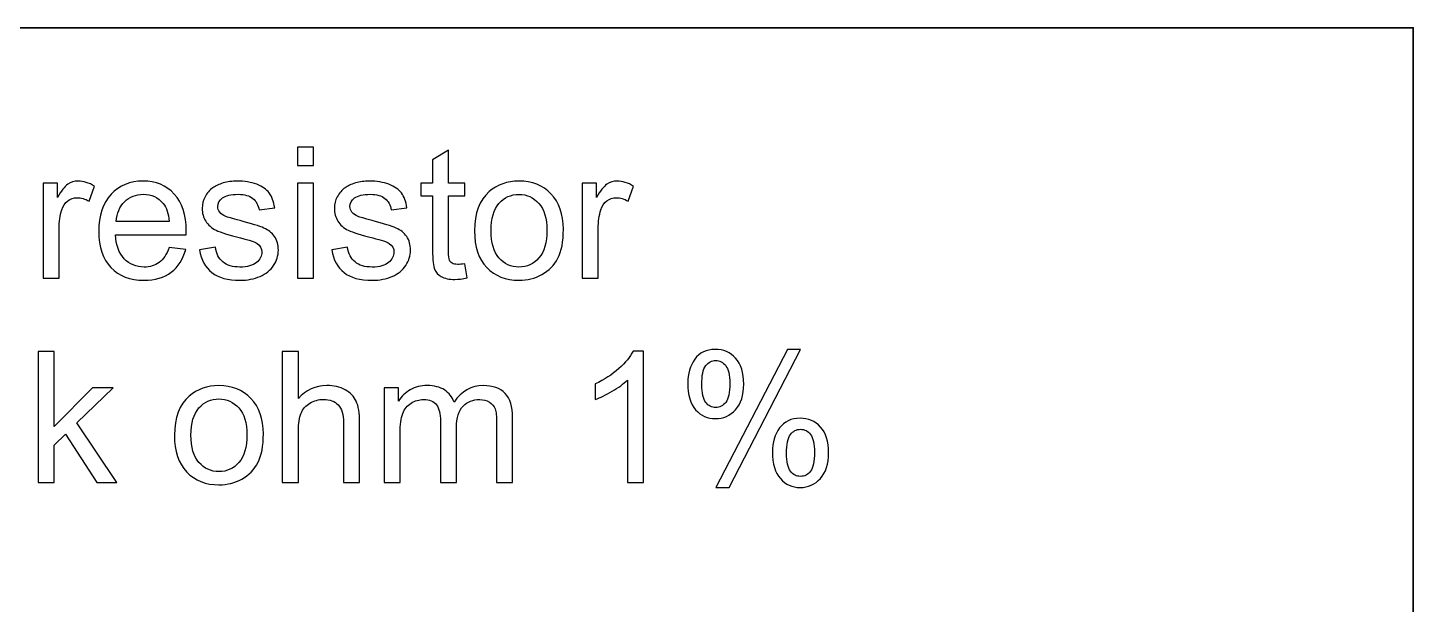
# Model space of a CAD drawing. Header units: centimetres. Extents: x -11.75 to -9.25, y -15.58 to -13.92.
# Drawn here: x -10.852 to -9.25, y -14.583 to -13.917 of the extents above; entities that cross this region are included whole.
import ezdxf

# ---------------------------------------------------------------- set-up
doc = ezdxf.new("R2010")
doc.units = ezdxf.units.CM
doc.header["$MEASUREMENT"] = 0
doc.layers.add('Layer 1', color=7, linetype='Continuous')

msp = doc.modelspace()

# ---------------------------------------------------------------- linework, layer by layer
at = {"layer": 'Layer 1', "color": 7, "lineweight": 35}
msp.add_lwpolyline([(-11.75, -15.58333), (-9.25, -15.58333), (-9.25, -13.91667), (-11.75, -13.91667), (-11.75, -15.58333)], close=True, dxfattribs=at)
at = {"layer": 'Layer 1', "color": 250}
for points, knots in [([(-10.54033, -14.07613), (-10.54033, -14.07613), (-10.54033, -14.05472), (-10.54033, -14.05472), (-10.54033, -14.05472), (-10.54033, -14.05472), (-10.5217, -14.05472), (-10.5217, -14.05472), (-10.5217, -14.05472), (-10.5217, -14.05472), (-10.5217, -14.07613), (-10.5217, -14.07613), (-10.5217, -14.07613), (-10.5217, -14.07613), (-10.54033, -14.07613), (-10.54033, -14.07613)], [0, 0, 0, 0, 0.25, 0.25, 0.25, 0.25, 0.5, 0.5, 0.5, 0.5, 0.75, 0.75, 0.75, 0.75, 1, 1, 1, 1]), ([(-10.34693, -14.18959), (-10.34693, -14.18959), (-10.34425, -14.20603), (-10.34425, -14.20603), (-10.34425, -14.20603), (-10.34947, -14.20712), (-10.35417, -14.20769), (-10.35829, -14.20769), (-10.35829, -14.20769), (-10.36507, -14.20769), (-10.37029, -14.20663), (-10.37403, -14.20448), (-10.37403, -14.20448), (-10.37773, -14.20236), (-10.38034, -14.19954), (-10.38186, -14.19604), (-10.38186, -14.19604), (-10.38338, -14.19259), (-10.38415, -14.18525), (-10.38415, -14.1741), (-10.38415, -14.1741), (-10.38415, -14.1741), (-10.38415, -14.11095), (-10.38415, -14.11095), (-10.38415, -14.11095), (-10.38415, -14.11095), (-10.39781, -14.11095), (-10.39781, -14.11095), (-10.39781, -14.11095), (-10.39781, -14.11095), (-10.39781, -14.09649), (-10.39781, -14.09649), (-10.39781, -14.09649), (-10.39781, -14.09649), (-10.38415, -14.09649), (-10.38415, -14.09649), (-10.38415, -14.09649), (-10.38415, -14.09649), (-10.38415, -14.06929), (-10.38415, -14.06929), (-10.38415, -14.06929), (-10.38415, -14.06929), (-10.36563, -14.05814), (-10.36563, -14.05814), (-10.36563, -14.05814), (-10.36563, -14.05814), (-10.36563, -14.09649), (-10.36563, -14.09649), (-10.36563, -14.09649), (-10.36563, -14.09649), (-10.34693, -14.09649), (-10.34693, -14.09649), (-10.34693, -14.09649), (-10.34693, -14.09649), (-10.34693, -14.11095), (-10.34693, -14.11095), (-10.34693, -14.11095), (-10.34693, -14.11095), (-10.36563, -14.11095), (-10.36563, -14.11095), (-10.36563, -14.11095), (-10.36563, -14.11095), (-10.36563, -14.17512), (-10.36563, -14.17512), (-10.36563, -14.17512), (-10.36563, -14.18045), (-10.36531, -14.18384), (-10.36468, -14.18536), (-10.36468, -14.18536), (-10.36401, -14.18687), (-10.36295, -14.18807), (-10.36147, -14.18899), (-10.36147, -14.18899), (-10.35999, -14.18987), (-10.35787, -14.19033), (-10.35512, -14.19033), (-10.35512, -14.19033), (-10.35304, -14.19033), (-10.35032, -14.19008), (-10.34693, -14.18959)], [0, 0, 0, 0, 0.05, 0.05, 0.05, 0.05, 0.1, 0.1, 0.1, 0.1, 0.15, 0.15, 0.15, 0.15, 0.2, 0.2, 0.2, 0.2, 0.25, 0.25, 0.25, 0.25, 0.3, 0.3, 0.3, 0.3, 0.35, 0.35, 0.35, 0.35, 0.4, 0.4, 0.4, 0.4, 0.45, 0.45, 0.45, 0.45, 0.5, 0.5, 0.5, 0.5, 0.55, 0.55, 0.55, 0.55, 0.6, 0.6, 0.6, 0.6, 0.65, 0.65, 0.65, 0.65, 0.7, 0.7, 0.7, 0.7, 0.75, 0.75, 0.75, 0.75, 0.8, 0.8, 0.8, 0.8, 0.85, 0.85, 0.85, 0.85, 0.9, 0.9, 0.9, 0.9, 0.95, 0.95, 0.95, 0.95, 1, 1, 1, 1]), ([(-10.83465, -14.20624), (-10.83465, -14.20624), (-10.83465, -14.09649), (-10.83465, -14.09649), (-10.83465, -14.09649), (-10.83465, -14.09649), (-10.81793, -14.09649), (-10.81793, -14.09649), (-10.81793, -14.09649), (-10.81793, -14.09649), (-10.81793, -14.11311), (-10.81793, -14.11311), (-10.81793, -14.11311), (-10.81366, -14.10534), (-10.80971, -14.10019), (-10.80608, -14.09772), (-10.80608, -14.09772), (-10.80248, -14.09525), (-10.79849, -14.09398), (-10.79415, -14.09398), (-10.79415, -14.09398), (-10.78787, -14.09398), (-10.78152, -14.096), (-10.77503, -14.09998), (-10.77503, -14.09998), (-10.77503, -14.09998), (-10.78145, -14.11727), (-10.78145, -14.11727), (-10.78145, -14.11727), (-10.78597, -14.11455), (-10.79052, -14.11321), (-10.79507, -14.11321), (-10.79507, -14.11321), (-10.79916, -14.11321), (-10.8028, -14.11445), (-10.80604, -14.11688), (-10.80604, -14.11688), (-10.80929, -14.11935), (-10.81158, -14.12274), (-10.81296, -14.12708), (-10.81296, -14.12708), (-10.81504, -14.13367), (-10.81606, -14.1409), (-10.81606, -14.14877), (-10.81606, -14.14877), (-10.81606, -14.14877), (-10.81606, -14.20624), (-10.81606, -14.20624), (-10.81606, -14.20624), (-10.81606, -14.20624), (-10.83465, -14.20624), (-10.83465, -14.20624)], [0, 0, 0, 0, 0.0769231, 0.0769231, 0.0769231, 0.0769231, 0.1538462, 0.1538462, 0.1538462, 0.1538462, 0.2307692, 0.2307692, 0.2307692, 0.2307692, 0.3076923, 0.3076923, 0.3076923, 0.3076923, 0.3846154, 0.3846154, 0.3846154, 0.3846154, 0.4615385, 0.4615385, 0.4615385, 0.4615385, 0.5384615, 0.5384615, 0.5384615, 0.5384615, 0.6153846, 0.6153846, 0.6153846, 0.6153846, 0.6923077, 0.6923077, 0.6923077, 0.6923077, 0.7692308, 0.7692308, 0.7692308, 0.7692308, 0.8461538, 0.8461538, 0.8461538, 0.8461538, 0.9230769, 0.9230769, 0.9230769, 0.9230769, 1, 1, 1, 1]), ([(-10.68884, -14.17089), (-10.68884, -14.17089), (-10.66962, -14.17325), (-10.66962, -14.17325), (-10.66962, -14.17325), (-10.67265, -14.18451), (-10.67826, -14.19322), (-10.68644, -14.19943), (-10.68644, -14.19943), (-10.69466, -14.2056), (-10.70514, -14.20871), (-10.71788, -14.20871), (-10.71788, -14.20871), (-10.73393, -14.20871), (-10.74666, -14.20377), (-10.75605, -14.19389), (-10.75605, -14.19389), (-10.76547, -14.18401), (-10.77016, -14.17015), (-10.77016, -14.1523), (-10.77016, -14.1523), (-10.77016, -14.13381), (-10.7654, -14.11949), (-10.75591, -14.1093), (-10.75591, -14.1093), (-10.74638, -14.0991), (-10.73407, -14.09398), (-10.7189, -14.09398), (-10.7189, -14.09398), (-10.70422, -14.09398), (-10.69223, -14.09899), (-10.68295, -14.10898), (-10.68295, -14.10898), (-10.67364, -14.11896), (-10.66898, -14.13304), (-10.66898, -14.15114), (-10.66898, -14.15114), (-10.66898, -14.15226), (-10.66902, -14.15392), (-10.66909, -14.15611), (-10.66909, -14.15611), (-10.66909, -14.15611), (-10.75093, -14.15611), (-10.75093, -14.15611), (-10.75093, -14.15611), (-10.75026, -14.16817), (-10.74684, -14.17742), (-10.7407, -14.1838), (-10.7407, -14.1838), (-10.73456, -14.19022), (-10.72694, -14.19343), (-10.71777, -14.19343), (-10.71777, -14.19343), (-10.71096, -14.19343), (-10.70514, -14.19163), (-10.70031, -14.18804), (-10.70031, -14.18804), (-10.69547, -14.18447), (-10.69166, -14.17876), (-10.68884, -14.17089)], [0, 0, 0, 0, 0.0666667, 0.0666667, 0.0666667, 0.0666667, 0.1333333, 0.1333333, 0.1333333, 0.1333333, 0.2, 0.2, 0.2, 0.2, 0.2666667, 0.2666667, 0.2666667, 0.2666667, 0.3333333, 0.3333333, 0.3333333, 0.3333333, 0.4, 0.4, 0.4, 0.4, 0.4666667, 0.4666667, 0.4666667, 0.4666667, 0.5333333, 0.5333333, 0.5333333, 0.5333333, 0.6, 0.6, 0.6, 0.6, 0.6666667, 0.6666667, 0.6666667, 0.6666667, 0.7333333, 0.7333333, 0.7333333, 0.7333333, 0.8, 0.8, 0.8, 0.8, 0.8666667, 0.8666667, 0.8666667, 0.8666667, 0.9333333, 0.9333333, 0.9333333, 0.9333333, 1, 1, 1, 1]), ([(-10.65367, -14.17347), (-10.65367, -14.17347), (-10.63529, -14.17057), (-10.63529, -14.17057), (-10.63529, -14.17057), (-10.63427, -14.17795), (-10.63138, -14.18359), (-10.62665, -14.18754), (-10.62665, -14.18754), (-10.62196, -14.19146), (-10.61536, -14.19343), (-10.60686, -14.19343), (-10.60686, -14.19343), (-10.59832, -14.19343), (-10.59197, -14.19167), (-10.58784, -14.18821), (-10.58784, -14.18821), (-10.58372, -14.18472), (-10.58164, -14.18063), (-10.58164, -14.17597), (-10.58164, -14.17597), (-10.58164, -14.17174), (-10.58347, -14.16846), (-10.58714, -14.16602), (-10.58714, -14.16602), (-10.58968, -14.16436), (-10.59603, -14.16228), (-10.60615, -14.15974), (-10.60615, -14.15974), (-10.61977, -14.15629), (-10.62926, -14.15332), (-10.63452, -14.15078), (-10.63452, -14.15078), (-10.63977, -14.14828), (-10.6438, -14.14479), (-10.64651, -14.14034), (-10.64651, -14.14034), (-10.64923, -14.1359), (-10.6506, -14.13099), (-10.6506, -14.12563), (-10.6506, -14.12563), (-10.6506, -14.12073), (-10.64948, -14.11621), (-10.64722, -14.11205), (-10.64722, -14.11205), (-10.645, -14.10785), (-10.64193, -14.10439), (-10.63808, -14.10164), (-10.63808, -14.10164), (-10.63519, -14.09952), (-10.63124, -14.09769), (-10.62626, -14.09621), (-10.62626, -14.09621), (-10.62125, -14.09473), (-10.61589, -14.09398), (-10.61018, -14.09398), (-10.61018, -14.09398), (-10.60157, -14.09398), (-10.59402, -14.09525), (-10.58749, -14.09772), (-10.58749, -14.09772), (-10.58096, -14.10019), (-10.57617, -14.10354), (-10.57306, -14.10778), (-10.57306, -14.10778), (-10.56996, -14.11205), (-10.56784, -14.11769), (-10.56668, -14.12478), (-10.56668, -14.12478), (-10.56668, -14.12478), (-10.58485, -14.12729), (-10.58485, -14.12729), (-10.58485, -14.12729), (-10.58569, -14.12164), (-10.58809, -14.11723), (-10.59204, -14.11406), (-10.59204, -14.11406), (-10.59599, -14.11088), (-10.6016, -14.1093), (-10.60883, -14.1093), (-10.60883, -14.1093), (-10.61737, -14.1093), (-10.62348, -14.11071), (-10.62711, -14.11353), (-10.62711, -14.11353), (-10.63078, -14.11635), (-10.63261, -14.11967), (-10.63261, -14.12344), (-10.63261, -14.12344), (-10.63261, -14.12588), (-10.63184, -14.12803), (-10.63032, -14.12997), (-10.63032, -14.12997), (-10.6288, -14.13198), (-10.62644, -14.1336), (-10.62319, -14.13494), (-10.62319, -14.13494), (-10.62132, -14.13561), (-10.61586, -14.1372), (-10.60675, -14.13967), (-10.60675, -14.13967), (-10.59359, -14.1432), (-10.58442, -14.14606), (-10.57924, -14.14831), (-10.57924, -14.14831), (-10.57402, -14.15054), (-10.56992, -14.15382), (-10.56696, -14.15809), (-10.56696, -14.15809), (-10.564, -14.16235), (-10.56251, -14.16765), (-10.56251, -14.174), (-10.56251, -14.174), (-10.56251, -14.1802), (-10.56435, -14.18603), (-10.56795, -14.19153), (-10.56795, -14.19153), (-10.57158, -14.197), (-10.5768, -14.20123), (-10.58361, -14.20423), (-10.58361, -14.20423), (-10.59042, -14.20723), (-10.59815, -14.20871), (-10.60675, -14.20871), (-10.60675, -14.20871), (-10.62104, -14.20871), (-10.63191, -14.20575), (-10.63939, -14.19982), (-10.63939, -14.19982), (-10.64686, -14.19389), (-10.65163, -14.18511), (-10.65367, -14.17347)], [0, 0, 0, 0, 0.030303, 0.030303, 0.030303, 0.030303, 0.0606061, 0.0606061, 0.0606061, 0.0606061, 0.0909091, 0.0909091, 0.0909091, 0.0909091, 0.1212121, 0.1212121, 0.1212121, 0.1212121, 0.1515152, 0.1515152, 0.1515152, 0.1515152, 0.1818182, 0.1818182, 0.1818182, 0.1818182, 0.2121212, 0.2121212, 0.2121212, 0.2121212, 0.2424242, 0.2424242, 0.2424242, 0.2424242, 0.2727273, 0.2727273, 0.2727273, 0.2727273, 0.3030303, 0.3030303, 0.3030303, 0.3030303, 0.3333333, 0.3333333, 0.3333333, 0.3333333, 0.3636364, 0.3636364, 0.3636364, 0.3636364, 0.3939394, 0.3939394, 0.3939394, 0.3939394, 0.4242424, 0.4242424, 0.4242424, 0.4242424, 0.4545455, 0.4545455, 0.4545455, 0.4545455, 0.4848485, 0.4848485, 0.4848485, 0.4848485, 0.5151515, 0.5151515, 0.5151515, 0.5151515, 0.5454545, 0.5454545, 0.5454545, 0.5454545, 0.5757576, 0.5757576, 0.5757576, 0.5757576, 0.6060606, 0.6060606, 0.6060606, 0.6060606, 0.6363636, 0.6363636, 0.6363636, 0.6363636, 0.6666667, 0.6666667, 0.6666667, 0.6666667, 0.6969697, 0.6969697, 0.6969697, 0.6969697, 0.7272727, 0.7272727, 0.7272727, 0.7272727, 0.7575758, 0.7575758, 0.7575758, 0.7575758, 0.7878788, 0.7878788, 0.7878788, 0.7878788, 0.8181818, 0.8181818, 0.8181818, 0.8181818, 0.8484848, 0.8484848, 0.8484848, 0.8484848, 0.8787879, 0.8787879, 0.8787879, 0.8787879, 0.9090909, 0.9090909, 0.9090909, 0.9090909, 0.9393939, 0.9393939, 0.9393939, 0.9393939, 0.969697, 0.969697, 0.969697, 0.969697, 1, 1, 1, 1]), ([(-10.54033, -14.20624), (-10.54033, -14.20624), (-10.54033, -14.09649), (-10.54033, -14.09649), (-10.54033, -14.09649), (-10.54033, -14.09649), (-10.5217, -14.09649), (-10.5217, -14.09649), (-10.5217, -14.09649), (-10.5217, -14.09649), (-10.5217, -14.20624), (-10.5217, -14.20624), (-10.5217, -14.20624), (-10.5217, -14.20624), (-10.54033, -14.20624), (-10.54033, -14.20624)], [0, 0, 0, 0, 0.25, 0.25, 0.25, 0.25, 0.5, 0.5, 0.5, 0.5, 0.75, 0.75, 0.75, 0.75, 1, 1, 1, 1]), ([(-10.50081, -14.17347), (-10.50081, -14.17347), (-10.48243, -14.17057), (-10.48243, -14.17057), (-10.48243, -14.17057), (-10.48141, -14.17795), (-10.47852, -14.18359), (-10.47379, -14.18754), (-10.47379, -14.18754), (-10.4691, -14.19146), (-10.4625, -14.19343), (-10.454, -14.19343), (-10.454, -14.19343), (-10.44546, -14.19343), (-10.43911, -14.19167), (-10.43498, -14.18821), (-10.43498, -14.18821), (-10.43086, -14.18472), (-10.42878, -14.18063), (-10.42878, -14.17597), (-10.42878, -14.17597), (-10.42878, -14.17174), (-10.43061, -14.16846), (-10.43428, -14.16602), (-10.43428, -14.16602), (-10.43682, -14.16436), (-10.44317, -14.16228), (-10.45329, -14.15974), (-10.45329, -14.15974), (-10.46691, -14.15629), (-10.4764, -14.15332), (-10.48166, -14.15078), (-10.48166, -14.15078), (-10.48691, -14.14828), (-10.49094, -14.14479), (-10.49365, -14.14034), (-10.49365, -14.14034), (-10.49637, -14.1359), (-10.49774, -14.13099), (-10.49774, -14.12563), (-10.49774, -14.12563), (-10.49774, -14.12073), (-10.49662, -14.11621), (-10.49436, -14.11205), (-10.49436, -14.11205), (-10.49214, -14.10785), (-10.48907, -14.10439), (-10.48522, -14.10164), (-10.48522, -14.10164), (-10.48233, -14.09952), (-10.47838, -14.09769), (-10.4734, -14.09621), (-10.4734, -14.09621), (-10.46839, -14.09473), (-10.46303, -14.09398), (-10.45732, -14.09398), (-10.45732, -14.09398), (-10.44871, -14.09398), (-10.44116, -14.09525), (-10.43463, -14.09772), (-10.43463, -14.09772), (-10.4281, -14.10019), (-10.42331, -14.10354), (-10.4202, -14.10778), (-10.4202, -14.10778), (-10.4171, -14.11205), (-10.41498, -14.11769), (-10.41382, -14.12478), (-10.41382, -14.12478), (-10.41382, -14.12478), (-10.43199, -14.12729), (-10.43199, -14.12729), (-10.43199, -14.12729), (-10.43283, -14.12164), (-10.43523, -14.11723), (-10.43918, -14.11406), (-10.43918, -14.11406), (-10.44313, -14.11088), (-10.44874, -14.1093), (-10.45597, -14.1093), (-10.45597, -14.1093), (-10.46451, -14.1093), (-10.47062, -14.11071), (-10.47425, -14.11353), (-10.47425, -14.11353), (-10.47792, -14.11635), (-10.47975, -14.11967), (-10.47975, -14.12344), (-10.47975, -14.12344), (-10.47975, -14.12588), (-10.47898, -14.12803), (-10.47746, -14.12997), (-10.47746, -14.12997), (-10.47594, -14.13198), (-10.47358, -14.1336), (-10.47033, -14.13494), (-10.47033, -14.13494), (-10.46846, -14.13561), (-10.463, -14.1372), (-10.45389, -14.13967), (-10.45389, -14.13967), (-10.44073, -14.1432), (-10.43156, -14.14606), (-10.42638, -14.14831), (-10.42638, -14.14831), (-10.42116, -14.15054), (-10.41706, -14.15382), (-10.4141, -14.15809), (-10.4141, -14.15809), (-10.41114, -14.16235), (-10.40965, -14.16765), (-10.40965, -14.174), (-10.40965, -14.174), (-10.40965, -14.1802), (-10.41149, -14.18603), (-10.41509, -14.19153), (-10.41509, -14.19153), (-10.41872, -14.197), (-10.42394, -14.20123), (-10.43075, -14.20423), (-10.43075, -14.20423), (-10.43756, -14.20723), (-10.44529, -14.20871), (-10.45389, -14.20871), (-10.45389, -14.20871), (-10.46818, -14.20871), (-10.47905, -14.20575), (-10.48653, -14.19982), (-10.48653, -14.19982), (-10.494, -14.19389), (-10.49877, -14.18511), (-10.50081, -14.17347)], [0, 0, 0, 0, 0.030303, 0.030303, 0.030303, 0.030303, 0.0606061, 0.0606061, 0.0606061, 0.0606061, 0.0909091, 0.0909091, 0.0909091, 0.0909091, 0.1212121, 0.1212121, 0.1212121, 0.1212121, 0.1515152, 0.1515152, 0.1515152, 0.1515152, 0.1818182, 0.1818182, 0.1818182, 0.1818182, 0.2121212, 0.2121212, 0.2121212, 0.2121212, 0.2424242, 0.2424242, 0.2424242, 0.2424242, 0.2727273, 0.2727273, 0.2727273, 0.2727273, 0.3030303, 0.3030303, 0.3030303, 0.3030303, 0.3333333, 0.3333333, 0.3333333, 0.3333333, 0.3636364, 0.3636364, 0.3636364, 0.3636364, 0.3939394, 0.3939394, 0.3939394, 0.3939394, 0.4242424, 0.4242424, 0.4242424, 0.4242424, 0.4545455, 0.4545455, 0.4545455, 0.4545455, 0.4848485, 0.4848485, 0.4848485, 0.4848485, 0.5151515, 0.5151515, 0.5151515, 0.5151515, 0.5454545, 0.5454545, 0.5454545, 0.5454545, 0.5757576, 0.5757576, 0.5757576, 0.5757576, 0.6060606, 0.6060606, 0.6060606, 0.6060606, 0.6363636, 0.6363636, 0.6363636, 0.6363636, 0.6666667, 0.6666667, 0.6666667, 0.6666667, 0.6969697, 0.6969697, 0.6969697, 0.6969697, 0.7272727, 0.7272727, 0.7272727, 0.7272727, 0.7575758, 0.7575758, 0.7575758, 0.7575758, 0.7878788, 0.7878788, 0.7878788, 0.7878788, 0.8181818, 0.8181818, 0.8181818, 0.8181818, 0.8484848, 0.8484848, 0.8484848, 0.8484848, 0.8787879, 0.8787879, 0.8787879, 0.8787879, 0.9090909, 0.9090909, 0.9090909, 0.9090909, 0.9393939, 0.9393939, 0.9393939, 0.9393939, 0.969697, 0.969697, 0.969697, 0.969697, 1, 1, 1, 1]), ([(-10.33568, -14.15135), (-10.33568, -14.13103), (-10.33004, -14.11596), (-10.31871, -14.10619), (-10.31871, -14.10619), (-10.30929, -14.09808), (-10.29779, -14.09398), (-10.28421, -14.09398), (-10.28421, -14.09398), (-10.26911, -14.09398), (-10.25676, -14.09892), (-10.2472, -14.10884), (-10.2472, -14.10884), (-10.23761, -14.11871), (-10.23284, -14.13237), (-10.23284, -14.14979), (-10.23284, -14.14979), (-10.23284, -14.16394), (-10.23496, -14.17505), (-10.23919, -14.18313), (-10.23919, -14.18313), (-10.24343, -14.19125), (-10.2496, -14.19753), (-10.25768, -14.20201), (-10.25768, -14.20201), (-10.26579, -14.20649), (-10.27461, -14.20871), (-10.28421, -14.20871), (-10.28421, -14.20871), (-10.29955, -14.20871), (-10.31197, -14.20381), (-10.32146, -14.19393), (-10.32146, -14.19393), (-10.33095, -14.18409), (-10.33568, -14.1699), (-10.33568, -14.15135)], [0, 0, 0, 0, 0.1111111, 0.1111111, 0.1111111, 0.1111111, 0.2222222, 0.2222222, 0.2222222, 0.2222222, 0.3333333, 0.3333333, 0.3333333, 0.3333333, 0.4444444, 0.4444444, 0.4444444, 0.4444444, 0.5555556, 0.5555556, 0.5555556, 0.5555556, 0.6666667, 0.6666667, 0.6666667, 0.6666667, 0.7777778, 0.7777778, 0.7777778, 0.7777778, 0.8888889, 0.8888889, 0.8888889, 0.8888889, 1, 1, 1, 1]), ([(-10.21122, -14.20624), (-10.21122, -14.20624), (-10.21122, -14.09649), (-10.21122, -14.09649), (-10.21122, -14.09649), (-10.21122, -14.09649), (-10.1945, -14.09649), (-10.1945, -14.09649), (-10.1945, -14.09649), (-10.1945, -14.09649), (-10.1945, -14.11311), (-10.1945, -14.11311), (-10.1945, -14.11311), (-10.19023, -14.10534), (-10.18628, -14.10019), (-10.18265, -14.09772), (-10.18265, -14.09772), (-10.17905, -14.09525), (-10.17506, -14.09398), (-10.17072, -14.09398), (-10.17072, -14.09398), (-10.16444, -14.09398), (-10.15809, -14.096), (-10.1516, -14.09998), (-10.1516, -14.09998), (-10.1516, -14.09998), (-10.15802, -14.11727), (-10.15802, -14.11727), (-10.15802, -14.11727), (-10.16254, -14.11455), (-10.16709, -14.11321), (-10.17164, -14.11321), (-10.17164, -14.11321), (-10.17573, -14.11321), (-10.17937, -14.11445), (-10.18261, -14.11688), (-10.18261, -14.11688), (-10.18586, -14.11935), (-10.18815, -14.12274), (-10.18953, -14.12708), (-10.18953, -14.12708), (-10.19161, -14.13367), (-10.19263, -14.1409), (-10.19263, -14.14877), (-10.19263, -14.14877), (-10.19263, -14.14877), (-10.19263, -14.20624), (-10.19263, -14.20624), (-10.19263, -14.20624), (-10.19263, -14.20624), (-10.21122, -14.20624), (-10.21122, -14.20624)], [0, 0, 0, 0, 0.0769231, 0.0769231, 0.0769231, 0.0769231, 0.1538462, 0.1538462, 0.1538462, 0.1538462, 0.2307692, 0.2307692, 0.2307692, 0.2307692, 0.3076923, 0.3076923, 0.3076923, 0.3076923, 0.3846154, 0.3846154, 0.3846154, 0.3846154, 0.4615385, 0.4615385, 0.4615385, 0.4615385, 0.5384615, 0.5384615, 0.5384615, 0.5384615, 0.6153846, 0.6153846, 0.6153846, 0.6153846, 0.6923077, 0.6923077, 0.6923077, 0.6923077, 0.7692308, 0.7692308, 0.7692308, 0.7692308, 0.8461538, 0.8461538, 0.8461538, 0.8461538, 0.9230769, 0.9230769, 0.9230769, 0.9230769, 1, 1, 1, 1]), ([(-10.74991, -14.1408), (-10.74991, -14.1408), (-10.68863, -14.1408), (-10.68863, -14.1408), (-10.68863, -14.1408), (-10.68944, -14.13159), (-10.69181, -14.12464), (-10.69565, -14.12006), (-10.69565, -14.12006), (-10.70158, -14.11289), (-10.70927, -14.1093), (-10.71869, -14.1093), (-10.71869, -14.1093), (-10.72723, -14.1093), (-10.73442, -14.11215), (-10.74024, -14.11787), (-10.74024, -14.11787), (-10.74606, -14.12358), (-10.74927, -14.13124), (-10.74991, -14.1408)], [0, 0, 0, 0, 0.2, 0.2, 0.2, 0.2, 0.4, 0.4, 0.4, 0.4, 0.6, 0.6, 0.6, 0.6, 0.8, 0.8, 0.8, 0.8, 1, 1, 1, 1]), ([(-10.31656, -14.15135), (-10.31656, -14.16542), (-10.31349, -14.17594), (-10.30735, -14.18292), (-10.30735, -14.18292), (-10.30121, -14.18994), (-10.29349, -14.19343), (-10.28421, -14.19343), (-10.28421, -14.19343), (-10.27497, -14.19343), (-10.26727, -14.18991), (-10.26114, -14.18289), (-10.26114, -14.18289), (-10.25503, -14.17587), (-10.25196, -14.16514), (-10.25196, -14.15075), (-10.25196, -14.15075), (-10.25196, -14.13717), (-10.25503, -14.12686), (-10.26121, -14.11988), (-10.26121, -14.11988), (-10.26738, -14.11289), (-10.27504, -14.1094), (-10.28421, -14.1094), (-10.28421, -14.1094), (-10.29349, -14.1094), (-10.30121, -14.11289), (-10.30735, -14.11984), (-10.30735, -14.11984), (-10.31349, -14.12679), (-10.31656, -14.13731), (-10.31656, -14.15135)], [0, 0, 0, 0, 0.125, 0.125, 0.125, 0.125, 0.25, 0.25, 0.25, 0.25, 0.375, 0.375, 0.375, 0.375, 0.5, 0.5, 0.5, 0.5, 0.625, 0.625, 0.625, 0.625, 0.75, 0.75, 0.75, 0.75, 0.875, 0.875, 0.875, 0.875, 1, 1, 1, 1]), ([(-10.84026, -14.44271), (-10.84026, -14.44271), (-10.84026, -14.29119), (-10.84026, -14.29119), (-10.84026, -14.29119), (-10.84026, -14.29119), (-10.82163, -14.29119), (-10.82163, -14.29119), (-10.82163, -14.29119), (-10.82163, -14.29119), (-10.82163, -14.37759), (-10.82163, -14.37759), (-10.82163, -14.37759), (-10.82163, -14.37759), (-10.7776, -14.33296), (-10.7776, -14.33296), (-10.7776, -14.33296), (-10.7776, -14.33296), (-10.75355, -14.33296), (-10.75355, -14.33296), (-10.75355, -14.33296), (-10.75355, -14.33296), (-10.79549, -14.37367), (-10.79549, -14.37367), (-10.79549, -14.37367), (-10.79549, -14.37367), (-10.74928, -14.44271), (-10.74928, -14.44271), (-10.74928, -14.44271), (-10.74928, -14.44271), (-10.77224, -14.44271), (-10.77224, -14.44271), (-10.77224, -14.44271), (-10.77224, -14.44271), (-10.80851, -14.38658), (-10.80851, -14.38658), (-10.80851, -14.38658), (-10.80851, -14.38658), (-10.82163, -14.39921), (-10.82163, -14.39921), (-10.82163, -14.39921), (-10.82163, -14.39921), (-10.82163, -14.44271), (-10.82163, -14.44271), (-10.82163, -14.44271), (-10.82163, -14.44271), (-10.84026, -14.44271), (-10.84026, -14.44271)], [0, 0, 0, 0, 0.0833333, 0.0833333, 0.0833333, 0.0833333, 0.1666667, 0.1666667, 0.1666667, 0.1666667, 0.25, 0.25, 0.25, 0.25, 0.3333333, 0.3333333, 0.3333333, 0.3333333, 0.4166667, 0.4166667, 0.4166667, 0.4166667, 0.5, 0.5, 0.5, 0.5, 0.5833333, 0.5833333, 0.5833333, 0.5833333, 0.6666667, 0.6666667, 0.6666667, 0.6666667, 0.75, 0.75, 0.75, 0.75, 0.8333333, 0.8333333, 0.8333333, 0.8333333, 0.9166667, 0.9166667, 0.9166667, 0.9166667, 1, 1, 1, 1]), ([(-10.55797, -14.44271), (-10.55797, -14.44271), (-10.55797, -14.29119), (-10.55797, -14.29119), (-10.55797, -14.29119), (-10.55797, -14.29119), (-10.53938, -14.29119), (-10.53938, -14.29119), (-10.53938, -14.29119), (-10.53938, -14.29119), (-10.53938, -14.34555), (-10.53938, -14.34555), (-10.53938, -14.34555), (-10.5307, -14.3355), (-10.51973, -14.33045), (-10.5065, -14.33045), (-10.5065, -14.33045), (-10.49838, -14.33045), (-10.49133, -14.33208), (-10.48533, -14.33529), (-10.48533, -14.33529), (-10.47933, -14.33846), (-10.47503, -14.34291), (-10.47246, -14.34855), (-10.47246, -14.34855), (-10.46988, -14.3542), (-10.46857, -14.36242), (-10.46857, -14.37314), (-10.46857, -14.37314), (-10.46857, -14.37314), (-10.46857, -14.44271), (-10.46857, -14.44271), (-10.46857, -14.44271), (-10.46857, -14.44271), (-10.4872, -14.44271), (-10.4872, -14.44271), (-10.4872, -14.44271), (-10.4872, -14.44271), (-10.4872, -14.37314), (-10.4872, -14.37314), (-10.4872, -14.37314), (-10.4872, -14.36386), (-10.48921, -14.35709), (-10.49323, -14.35286), (-10.49323, -14.35286), (-10.49726, -14.34862), (-10.50297, -14.34647), (-10.51034, -14.34647), (-10.51034, -14.34647), (-10.51585, -14.34647), (-10.52103, -14.34792), (-10.5259, -14.35077), (-10.5259, -14.35077), (-10.53077, -14.35363), (-10.53423, -14.35751), (-10.53627, -14.36242), (-10.53627, -14.36242), (-10.53836, -14.36728), (-10.53938, -14.37406), (-10.53938, -14.38267), (-10.53938, -14.38267), (-10.53938, -14.38267), (-10.53938, -14.44271), (-10.53938, -14.44271), (-10.53938, -14.44271), (-10.53938, -14.44271), (-10.55797, -14.44271), (-10.55797, -14.44271)], [0, 0, 0, 0, 0.0588235, 0.0588235, 0.0588235, 0.0588235, 0.1176471, 0.1176471, 0.1176471, 0.1176471, 0.1764706, 0.1764706, 0.1764706, 0.1764706, 0.2352941, 0.2352941, 0.2352941, 0.2352941, 0.2941176, 0.2941176, 0.2941176, 0.2941176, 0.3529412, 0.3529412, 0.3529412, 0.3529412, 0.4117647, 0.4117647, 0.4117647, 0.4117647, 0.4705882, 0.4705882, 0.4705882, 0.4705882, 0.5294118, 0.5294118, 0.5294118, 0.5294118, 0.5882353, 0.5882353, 0.5882353, 0.5882353, 0.6470588, 0.6470588, 0.6470588, 0.6470588, 0.7058824, 0.7058824, 0.7058824, 0.7058824, 0.7647059, 0.7647059, 0.7647059, 0.7647059, 0.8235294, 0.8235294, 0.8235294, 0.8235294, 0.8823529, 0.8823529, 0.8823529, 0.8823529, 0.9411765, 0.9411765, 0.9411765, 0.9411765, 1, 1, 1, 1]), ([(-10.14024, -14.44271), (-10.14024, -14.44271), (-10.15883, -14.44271), (-10.15883, -14.44271), (-10.15883, -14.44271), (-10.15883, -14.44271), (-10.15883, -14.32417), (-10.15883, -14.32417), (-10.15883, -14.32417), (-10.16331, -14.32844), (-10.16917, -14.33271), (-10.17644, -14.33698), (-10.17644, -14.33698), (-10.18374, -14.34125), (-10.19027, -14.34446), (-10.19605, -14.34658), (-10.19605, -14.34658), (-10.19605, -14.34658), (-10.19605, -14.32862), (-10.19605, -14.32862), (-10.19605, -14.32862), (-10.18565, -14.32372), (-10.17654, -14.31779), (-10.16875, -14.31084), (-10.16875, -14.31084), (-10.16099, -14.30385), (-10.15545, -14.29712), (-10.1522, -14.29055), (-10.1522, -14.29055), (-10.1522, -14.29055), (-10.14024, -14.29055), (-10.14024, -14.29055), (-10.14024, -14.29055), (-10.14024, -14.29055), (-10.14024, -14.44271), (-10.14024, -14.44271)], [0, 0, 0, 0, 0.1111111, 0.1111111, 0.1111111, 0.1111111, 0.2222222, 0.2222222, 0.2222222, 0.2222222, 0.3333333, 0.3333333, 0.3333333, 0.3333333, 0.4444444, 0.4444444, 0.4444444, 0.4444444, 0.5555556, 0.5555556, 0.5555556, 0.5555556, 0.6666667, 0.6666667, 0.6666667, 0.6666667, 0.7777778, 0.7777778, 0.7777778, 0.7777778, 0.8888889, 0.8888889, 0.8888889, 0.8888889, 1, 1, 1, 1]), ([(-10.08906, -14.32756), (-10.08906, -14.31677), (-10.08634, -14.30756), (-10.08091, -14.29997), (-10.08091, -14.29997), (-10.07548, -14.29239), (-10.06757, -14.28861), (-10.05724, -14.28861), (-10.05724, -14.28861), (-10.04771, -14.28861), (-10.03984, -14.292), (-10.03364, -14.29877), (-10.03364, -14.29877), (-10.02739, -14.30558), (-10.02425, -14.31557), (-10.02425, -14.32873), (-10.02425, -14.32873), (-10.02425, -14.34153), (-10.02743, -14.35141), (-10.03374, -14.35832), (-10.03374, -14.35832), (-10.04002, -14.36524), (-10.04778, -14.3687), (-10.05703, -14.3687), (-10.05703, -14.3687), (-10.0662, -14.3687), (-10.07382, -14.36531), (-10.07992, -14.35847), (-10.07992, -14.35847), (-10.08602, -14.35166), (-10.08906, -14.34136), (-10.08906, -14.32756)], [0, 0, 0, 0, 0.125, 0.125, 0.125, 0.125, 0.25, 0.25, 0.25, 0.25, 0.375, 0.375, 0.375, 0.375, 0.5, 0.5, 0.5, 0.5, 0.625, 0.625, 0.625, 0.625, 0.75, 0.75, 0.75, 0.75, 0.875, 0.875, 0.875, 0.875, 1, 1, 1, 1]), ([(-10.0566, -14.44828), (-10.0566, -14.44828), (-9.97373, -14.28861), (-9.97373, -14.28861), (-9.97373, -14.28861), (-9.97373, -14.28861), (-9.95863, -14.28861), (-9.95863, -14.28861), (-9.95863, -14.28861), (-9.95863, -14.28861), (-10.04122, -14.44828), (-10.04122, -14.44828), (-10.04122, -14.44828), (-10.04122, -14.44828), (-10.0566, -14.44828), (-10.0566, -14.44828)], [0, 0, 0, 0, 0.25, 0.25, 0.25, 0.25, 0.5, 0.5, 0.5, 0.5, 0.75, 0.75, 0.75, 0.75, 1, 1, 1, 1]), ([(-10.05671, -14.30142), (-10.06133, -14.30142), (-10.06517, -14.30343), (-10.06824, -14.30742), (-10.06824, -14.30742), (-10.07131, -14.3114), (-10.07283, -14.31874), (-10.07283, -14.32943), (-10.07283, -14.32943), (-10.07283, -14.33913), (-10.07128, -14.34598), (-10.06821, -14.34996), (-10.06821, -14.34996), (-10.0651, -14.35391), (-10.06126, -14.35589), (-10.05671, -14.35589), (-10.05671, -14.35589), (-10.05205, -14.35589), (-10.04817, -14.35388), (-10.0451, -14.34989), (-10.0451, -14.34989), (-10.04203, -14.34591), (-10.04048, -14.3386), (-10.04048, -14.32798), (-10.04048, -14.32798), (-10.04048, -14.31821), (-10.04203, -14.31133), (-10.04514, -14.30738), (-10.04514, -14.30738), (-10.04824, -14.3034), (-10.05212, -14.30142), (-10.05671, -14.30142)], [0, 0, 0, 0, 0.125, 0.125, 0.125, 0.125, 0.25, 0.25, 0.25, 0.25, 0.375, 0.375, 0.375, 0.375, 0.5, 0.5, 0.5, 0.5, 0.625, 0.625, 0.625, 0.625, 0.75, 0.75, 0.75, 0.75, 0.875, 0.875, 0.875, 0.875, 1, 1, 1, 1]), ([(-10.68264, -14.38782), (-10.68264, -14.3675), (-10.677, -14.35243), (-10.66567, -14.34266), (-10.66567, -14.34266), (-10.65625, -14.33455), (-10.64475, -14.33045), (-10.63117, -14.33045), (-10.63117, -14.33045), (-10.61607, -14.33045), (-10.60372, -14.33539), (-10.59416, -14.34531), (-10.59416, -14.34531), (-10.58457, -14.35518), (-10.5798, -14.36884), (-10.5798, -14.38626), (-10.5798, -14.38626), (-10.5798, -14.40041), (-10.58192, -14.41152), (-10.58615, -14.4196), (-10.58615, -14.4196), (-10.59039, -14.42772), (-10.59656, -14.434), (-10.60464, -14.43848), (-10.60464, -14.43848), (-10.61275, -14.44296), (-10.62157, -14.44518), (-10.63117, -14.44518), (-10.63117, -14.44518), (-10.64651, -14.44518), (-10.65893, -14.44028), (-10.66842, -14.4304), (-10.66842, -14.4304), (-10.67791, -14.42056), (-10.68264, -14.40637), (-10.68264, -14.38782)], [0, 0, 0, 0, 0.1111111, 0.1111111, 0.1111111, 0.1111111, 0.2222222, 0.2222222, 0.2222222, 0.2222222, 0.3333333, 0.3333333, 0.3333333, 0.3333333, 0.4444444, 0.4444444, 0.4444444, 0.4444444, 0.5555556, 0.5555556, 0.5555556, 0.5555556, 0.6666667, 0.6666667, 0.6666667, 0.6666667, 0.7777778, 0.7777778, 0.7777778, 0.7777778, 0.8888889, 0.8888889, 0.8888889, 0.8888889, 1, 1, 1, 1]), ([(-10.44025, -14.44271), (-10.44025, -14.44271), (-10.44025, -14.33296), (-10.44025, -14.33296), (-10.44025, -14.33296), (-10.44025, -14.33296), (-10.42363, -14.33296), (-10.42363, -14.33296), (-10.42363, -14.33296), (-10.42363, -14.33296), (-10.42363, -14.34834), (-10.42363, -14.34834), (-10.42363, -14.34834), (-10.42018, -14.34298), (-10.41559, -14.33864), (-10.40988, -14.33539), (-10.40988, -14.33539), (-10.40416, -14.33211), (-10.39763, -14.33045), (-10.39033, -14.33045), (-10.39033, -14.33045), (-10.38222, -14.33045), (-10.37555, -14.33215), (-10.37036, -14.33553), (-10.37036, -14.33553), (-10.36514, -14.33892), (-10.36147, -14.34361), (-10.35936, -14.34968), (-10.35936, -14.34968), (-10.35064, -14.33688), (-10.33935, -14.33045), (-10.32545, -14.33045), (-10.32545, -14.33045), (-10.31455, -14.33045), (-10.30619, -14.33349), (-10.30034, -14.33952), (-10.30034, -14.33952), (-10.29448, -14.34555), (-10.29155, -14.35483), (-10.29155, -14.36736), (-10.29155, -14.36736), (-10.29155, -14.36736), (-10.29155, -14.44271), (-10.29155, -14.44271), (-10.29155, -14.44271), (-10.29155, -14.44271), (-10.31004, -14.44271), (-10.31004, -14.44271), (-10.31004, -14.44271), (-10.31004, -14.44271), (-10.31004, -14.37356), (-10.31004, -14.37356), (-10.31004, -14.37356), (-10.31004, -14.36612), (-10.31064, -14.36076), (-10.31184, -14.35748), (-10.31184, -14.35748), (-10.31307, -14.35423), (-10.31526, -14.35159), (-10.3184, -14.34958), (-10.3184, -14.34958), (-10.32157, -14.3476), (-10.32531, -14.34658), (-10.32958, -14.34658), (-10.32958, -14.34658), (-10.33731, -14.34658), (-10.34369, -14.34915), (-10.34881, -14.3543), (-10.34881, -14.3543), (-10.35389, -14.35942), (-10.35646, -14.36764), (-10.35646, -14.37893), (-10.35646, -14.37893), (-10.35646, -14.37893), (-10.35646, -14.44271), (-10.35646, -14.44271), (-10.35646, -14.44271), (-10.35646, -14.44271), (-10.37506, -14.44271), (-10.37506, -14.44271), (-10.37506, -14.44271), (-10.37506, -14.44271), (-10.37506, -14.37141), (-10.37506, -14.37141), (-10.37506, -14.37141), (-10.37506, -14.36312), (-10.37657, -14.35691), (-10.37961, -14.35279), (-10.37961, -14.35279), (-10.38264, -14.34866), (-10.38758, -14.34658), (-10.39449, -14.34658), (-10.39449, -14.34658), (-10.39971, -14.34658), (-10.40455, -14.34795), (-10.40899, -14.35074), (-10.40899, -14.35074), (-10.41344, -14.35349), (-10.41668, -14.35751), (-10.41866, -14.3628), (-10.41866, -14.3628), (-10.42067, -14.36813), (-10.42166, -14.37579), (-10.42166, -14.38577), (-10.42166, -14.38577), (-10.42166, -14.38577), (-10.42166, -14.44271), (-10.42166, -14.44271), (-10.42166, -14.44271), (-10.42166, -14.44271), (-10.44025, -14.44271), (-10.44025, -14.44271)], [0, 0, 0, 0, 0.0357143, 0.0357143, 0.0357143, 0.0357143, 0.0714286, 0.0714286, 0.0714286, 0.0714286, 0.1071429, 0.1071429, 0.1071429, 0.1071429, 0.1428571, 0.1428571, 0.1428571, 0.1428571, 0.1785714, 0.1785714, 0.1785714, 0.1785714, 0.2142857, 0.2142857, 0.2142857, 0.2142857, 0.25, 0.25, 0.25, 0.25, 0.2857143, 0.2857143, 0.2857143, 0.2857143, 0.3214286, 0.3214286, 0.3214286, 0.3214286, 0.3571429, 0.3571429, 0.3571429, 0.3571429, 0.3928571, 0.3928571, 0.3928571, 0.3928571, 0.4285714, 0.4285714, 0.4285714, 0.4285714, 0.4642857, 0.4642857, 0.4642857, 0.4642857, 0.5, 0.5, 0.5, 0.5, 0.5357143, 0.5357143, 0.5357143, 0.5357143, 0.5714286, 0.5714286, 0.5714286, 0.5714286, 0.6071429, 0.6071429, 0.6071429, 0.6071429, 0.6428571, 0.6428571, 0.6428571, 0.6428571, 0.6785714, 0.6785714, 0.6785714, 0.6785714, 0.7142857, 0.7142857, 0.7142857, 0.7142857, 0.75, 0.75, 0.75, 0.75, 0.7857143, 0.7857143, 0.7857143, 0.7857143, 0.8214286, 0.8214286, 0.8214286, 0.8214286, 0.8571429, 0.8571429, 0.8571429, 0.8571429, 0.8928571, 0.8928571, 0.8928571, 0.8928571, 0.9285714, 0.9285714, 0.9285714, 0.9285714, 0.9642857, 0.9642857, 0.9642857, 0.9642857, 1, 1, 1, 1]), ([(-10.66352, -14.38782), (-10.66352, -14.40189), (-10.66045, -14.41241), (-10.65431, -14.41939), (-10.65431, -14.41939), (-10.64817, -14.42641), (-10.64045, -14.4299), (-10.63117, -14.4299), (-10.63117, -14.4299), (-10.62193, -14.4299), (-10.61423, -14.42638), (-10.6081, -14.41936), (-10.6081, -14.41936), (-10.60199, -14.41234), (-10.59892, -14.40161), (-10.59892, -14.38722), (-10.59892, -14.38722), (-10.59892, -14.37364), (-10.60199, -14.36333), (-10.60817, -14.35635), (-10.60817, -14.35635), (-10.61434, -14.34936), (-10.622, -14.34587), (-10.63117, -14.34587), (-10.63117, -14.34587), (-10.64045, -14.34587), (-10.64817, -14.34936), (-10.65431, -14.35631), (-10.65431, -14.35631), (-10.66045, -14.36326), (-10.66352, -14.37378), (-10.66352, -14.38782)], [0, 0, 0, 0, 0.125, 0.125, 0.125, 0.125, 0.25, 0.25, 0.25, 0.25, 0.375, 0.375, 0.375, 0.375, 0.5, 0.5, 0.5, 0.5, 0.625, 0.625, 0.625, 0.625, 0.75, 0.75, 0.75, 0.75, 0.875, 0.875, 0.875, 0.875, 1, 1, 1, 1]), ([(-9.99109, -14.40715), (-9.99109, -14.39628), (-9.98837, -14.38704), (-9.98294, -14.37949), (-9.98294, -14.37949), (-9.97747, -14.37198), (-9.96957, -14.3682), (-9.95916, -14.3682), (-9.95916, -14.3682), (-9.94964, -14.3682), (-9.94177, -14.37159), (-9.93553, -14.37836), (-9.93553, -14.37836), (-9.92932, -14.38517), (-9.92618, -14.39512), (-9.92618, -14.40828), (-9.92618, -14.40828), (-9.92618, -14.42112), (-9.92935, -14.43096), (-9.93563, -14.43791), (-9.93563, -14.43791), (-9.94195, -14.44483), (-9.94974, -14.44828), (-9.95906, -14.44828), (-9.95906, -14.44828), (-9.96823, -14.44828), (-9.97585, -14.44486), (-9.98195, -14.43802), (-9.98195, -14.43802), (-9.98806, -14.43114), (-9.99109, -14.42087), (-9.99109, -14.40715)], [0, 0, 0, 0, 0.125, 0.125, 0.125, 0.125, 0.25, 0.25, 0.25, 0.25, 0.375, 0.375, 0.375, 0.375, 0.5, 0.5, 0.5, 0.5, 0.625, 0.625, 0.625, 0.625, 0.75, 0.75, 0.75, 0.75, 0.875, 0.875, 0.875, 0.875, 1, 1, 1, 1]), ([(-9.95863, -14.38101), (-9.96333, -14.38101), (-9.96721, -14.38302), (-9.97028, -14.38701), (-9.97028, -14.38701), (-9.97334, -14.39099), (-9.97486, -14.39833), (-9.97486, -14.40902), (-9.97486, -14.40902), (-9.97486, -14.41865), (-9.97331, -14.42549), (-9.97021, -14.42948), (-9.97021, -14.42948), (-9.9671, -14.43347), (-9.96329, -14.43548), (-9.95874, -14.43548), (-9.95874, -14.43548), (-9.95398, -14.43548), (-9.95006, -14.43347), (-9.94703, -14.42948), (-9.94703, -14.42948), (-9.94396, -14.42549), (-9.94241, -14.41819), (-9.94241, -14.40757), (-9.94241, -14.40757), (-9.94241, -14.3978), (-9.94396, -14.39092), (-9.94706, -14.38693), (-9.94706, -14.38693), (-9.95017, -14.38298), (-9.95401, -14.38101), (-9.95863, -14.38101)], [0, 0, 0, 0, 0.125, 0.125, 0.125, 0.125, 0.25, 0.25, 0.25, 0.25, 0.375, 0.375, 0.375, 0.375, 0.5, 0.5, 0.5, 0.5, 0.625, 0.625, 0.625, 0.625, 0.75, 0.75, 0.75, 0.75, 0.875, 0.875, 0.875, 0.875, 1, 1, 1, 1])]:
    msp.add_open_spline(points, degree=3, knots=knots, dxfattribs=at)

doc.saveas('drawing.dxf')
